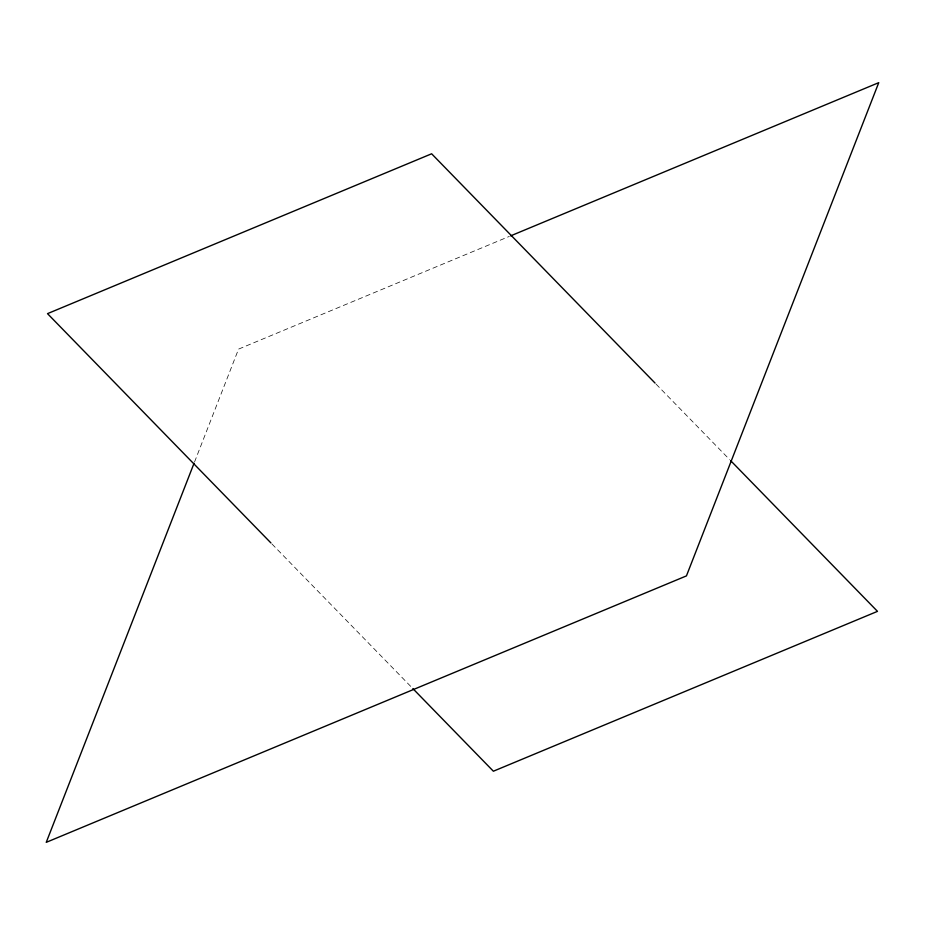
<?xml version="1.0" encoding="UTF-8"?>
<svg xmlns="http://www.w3.org/2000/svg" width="925" height="925" viewBox="0 0 925 925"><rect width="100%" height="100%" fill="white"/><g stroke="black" fill="none" stroke-linecap="round" stroke-linejoin="round"><path stroke-width="0.69" stroke-dasharray="4.62 3.47" d="M194.539 462.003L238.558 349.107L509.305 236.418M656.068 384.118L729.548 459.517M271.95 543.981L411.856 687.553"/><path stroke-width="1.39" d="M194.019 463.344L46.25 842.34L686.442 575.893L878.75 82.66L510.635 235.863M655.062 383.077L431.628 153.781L47.51 313.644L270.944 542.952M730.553 460.546L877.49 611.356L493.372 771.219L412.862 688.593"/></g></svg>
